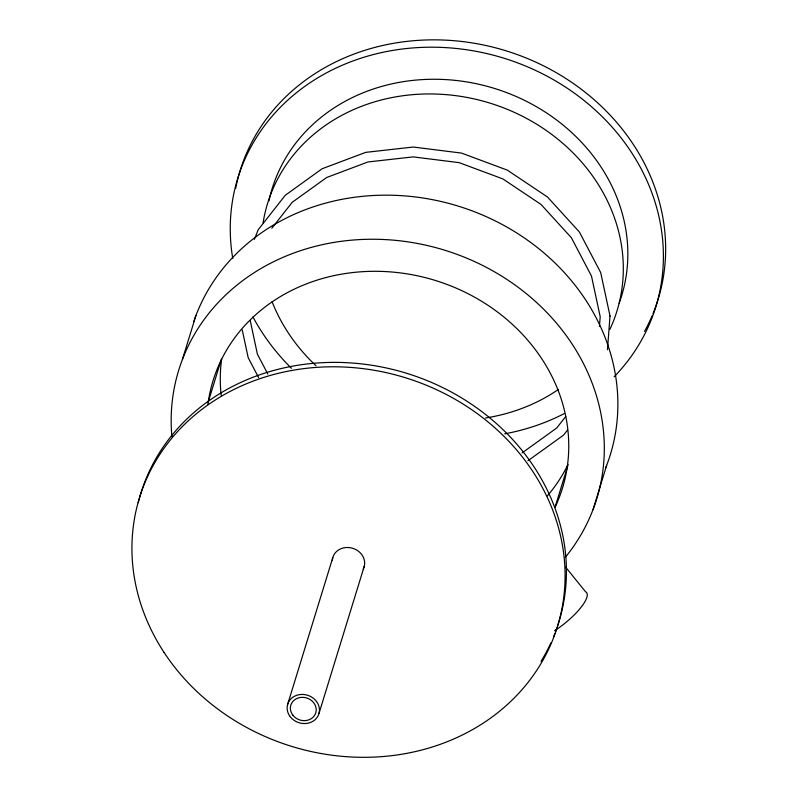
<?xml version="1.0" encoding="UTF-8"?>
<svg xmlns="http://www.w3.org/2000/svg" width="797" height="797" viewBox="0 0 797 797"><rect width="100%" height="100%" fill="white"/><g stroke="black" fill="none" stroke-linecap="round" stroke-linejoin="round"><path stroke-width="1.2" d="M599.454 326.362L600.201 316.698L591.484 276.071L571.339 237.675L540.994 204.411L502.797 178.887L459.182 162.658L413.175 156.889L367.925 161.97L326.65 177.512L292.23 202.289L271.837 228.241M607.473 349.793L610.004 315.961M182.393 359.537L195.952 315.453M208.256 401.897L221.466 358.979M287.568 704.628L332.777 557.691M319.019 713.355L364.219 566.418M567.843 465.637L555.001 507.4A182.782 161.233 17.1 0 0 433.239 279.827A182.782 161.233 17.1 0 0 207.927 404.268M593.078 509.482L606.637 465.398M254.382 239.339L258.188 229.765L285.266 195.295L322.098 168.765L365.733 152.357L413.235 147.027L461.523 153.084L507.3 170.12L547.449 196.979L579.339 231.927L600.699 272.574L610.044 316.16M565.74 416.502L556.675 428.039L522.115 452.895M567.394 430.241L563.499 435.162L527.933 460.766M565.611 567.135L585.546 591.753A35.905 10.251 -39 0 1 554.582 630.726M267.832 374.052L257.421 354.257L250.218 320.494M258.636 377.609L248.206 357.743L242.218 329.838M171.883 436.696A218.687 192.904 17.1 0 1 444.278 250.079A218.687 192.904 17.1 0 1 565.252 557.382M556.944 627.827A218.687 192.904 17.1 0 1 555.688 631.314M554.812 633.625A218.687 192.904 17.1 0 1 553.427 637.072M550.946 642.761A218.687 192.904 17.1 0 1 541.053 661.291M138.24 502.728A218.687 192.904 17.1 0 1 403.312 372.289A218.687 192.904 17.1 0 1 557.741 625.496M332.349 560.49A16.319 14.396 17.1 0 1 352.234 548.147A16.319 14.396 17.1 0 1 363.193 569.048M193.88 321.201A218.687 192.904 17.1 0 1 468.188 209.422A218.687 192.904 17.1 0 1 605.75 467.68M568.042 464.402A182.782 161.233 17.1 0 1 547.36 495.883M221.207 395.481A182.782 161.233 17.1 0 1 221.656 358.999M268.988 200.744A182.782 161.233 17.1 0 1 491.47 87.531A182.782 161.233 17.1 0 1 619.179 303.169M232.774 258.527A218.687 192.904 17.1 0 1 504.073 58.251A218.687 192.904 17.1 0 1 614.128 376.792M564.137 413.653A218.687 192.904 17.1 0 1 504.72 433.837M291.473 368.304A218.687 192.904 17.1 0 1 252.938 316.937M558.458 389.404A182.782 161.233 17.1 0 1 485.503 417.997M316.01 365.763A182.782 161.233 17.1 0 1 272.086 301.734M263.09 222.781A182.782 161.233 17.1 0 1 489.667 103.032A182.782 161.233 17.1 0 1 609.864 329.39M652.076 315.911A218.687 192.904 17.1 0 1 644.544 331.422M235.653 188.441A218.687 192.904 17.1 0 1 504.122 50.231A218.687 192.904 17.1 0 1 653.022 313.629M164.082 652.454A218.687 192.904 17.1 0 0 539.051 666.75A218.687 192.904 17.1 0 0 342.371 366.959A218.687 192.904 17.1 0 0 164.082 652.454M289.53 715.736A16.319 14.396 17.1 0 0 317.515 716.802A16.319 14.396 17.1 0 0 302.84 694.436A16.319 14.396 17.1 0 0 289.53 715.736M293.037 715.427A13.051 11.517 17.1 0 0 315.243 714.202A13.051 11.517 17.1 0 0 301.605 697.355A13.051 11.517 17.1 0 0 293.037 715.427"/></g></svg>
